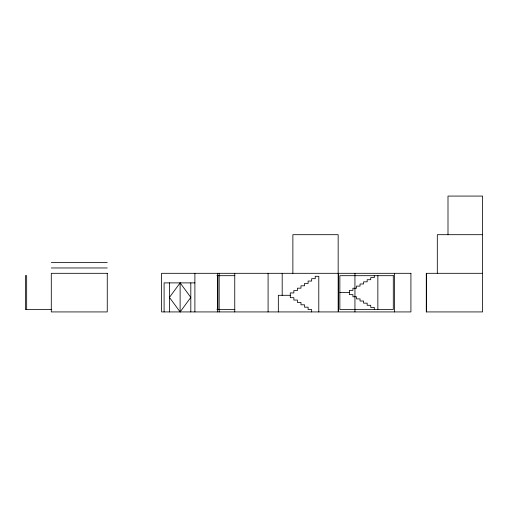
<?xml version="1.0" encoding="UTF-8"?>
<svg xmlns="http://www.w3.org/2000/svg" width="508" height="508" viewBox="0 0 508 508"><rect width="100%" height="100%" fill="white"/><g stroke="black" fill="none" stroke-linecap="round" stroke-linejoin="round"><path stroke-width="0.76" d="M180.124 282.886L169.437 297.409L180.124 311.925L190.811 297.409L180.124 282.886L180.124 311.925M482.6 234.69L437.312 234.69L437.312 273.31M51.289 262.623L107.264 262.623M51.289 267.964L107.264 267.964M338.163 273.31L161.557 273.31L161.557 311.925L338.163 311.925L338.163 234.69L292.875 234.69L292.875 273.31M482.6 273.31L426.288 273.31L426.288 311.925L482.6 311.925L482.6 196.075L447.999 196.075L447.999 234.69M216.91 275.685L234.874 275.685M194.888 282.886L164.097 282.886L164.097 311.925M339.858 292.5L349.358 292.5M290.29 295.3L278.333 295.3L278.333 311.925M51.816 309.55L25.4 309.55L25.4 275.685L26.67 275.685L26.67 309.55M216.91 309.55L234.874 309.55M426.625 273.31L426.625 311.925M394.564 273.31L394.564 311.925M377.857 275.444L377.857 309.55M374.294 275.444L374.294 277.578L370.732 277.578L370.732 279.711L367.17 279.711L367.17 281.838L363.607 281.838L363.607 283.972L360.045 283.972L360.045 286.106L356.483 286.106L356.483 288.233L352.92 288.233L352.92 290.366L349.358 290.366L349.358 294.627L352.92 294.627L352.92 296.761L356.483 296.761L356.483 298.894L360.045 298.894L360.045 301.022L363.607 301.022L363.607 303.155L367.17 303.155L367.17 305.289L370.732 305.289L370.732 307.416L374.294 307.416L374.294 309.55M354.94 273.31L354.94 311.925M318.789 311.925L318.789 276.301L315.227 276.301L315.227 278.676L311.664 278.676L311.664 281.051L308.102 281.051L308.102 283.426L304.54 283.426L304.54 285.801L300.977 285.801L300.977 288.176L297.415 288.176L297.415 290.551L293.853 290.551L293.853 292.925L290.29 292.925L290.29 297.675L293.853 297.675L293.853 300.05L297.415 300.05L297.415 302.425L300.977 302.425L300.977 304.8L304.54 304.8L304.54 307.175L308.102 307.175L308.102 309.55L311.664 309.55L311.664 311.925M282.188 273.31L282.188 295.377M268.091 273.31L268.091 311.925M234.753 273.31L234.753 311.925M219.164 273.31L219.164 311.925M217.894 275.685L217.894 309.55M217.532 273.31L217.532 311.925M194.888 273.31L194.888 311.925M190.811 282.886L190.811 311.925M169.437 282.886L169.437 311.925M107.264 273.31L51.289 273.31L51.289 311.925L107.264 311.925L107.264 273.31M410.915 273.31L338.588 273.31L338.588 311.925L410.915 311.925L410.915 273.31M393.294 275.685L339.858 275.685L339.858 309.55L393.294 309.55L393.294 275.685"/></g></svg>
